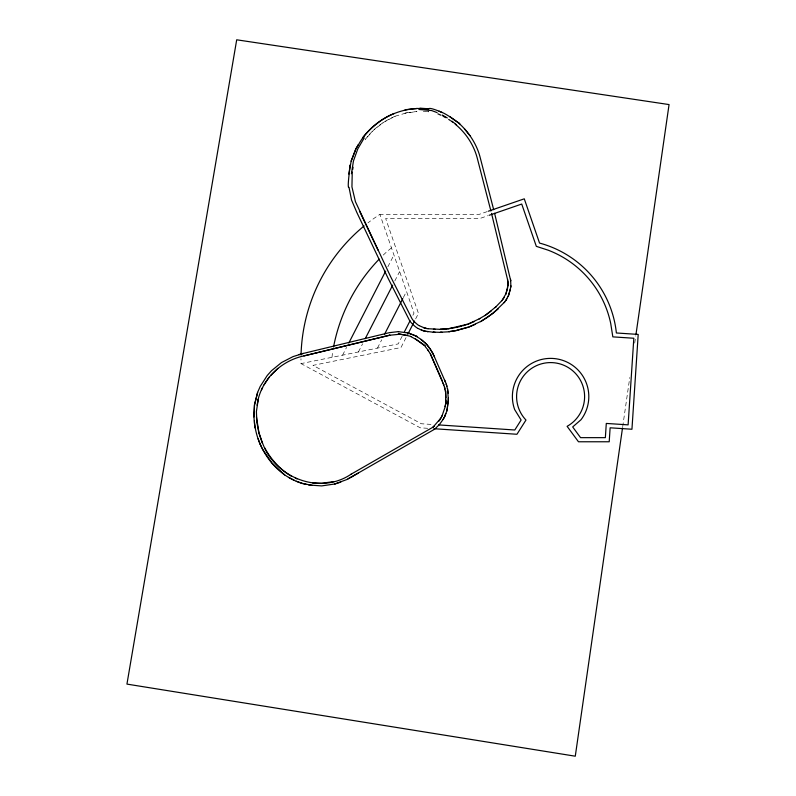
<?xml version="1.0" encoding="UTF-8"?>
<svg xmlns="http://www.w3.org/2000/svg" width="796" height="796" viewBox="0 0 796 796"><rect width="100%" height="100%" fill="white"/><g stroke="black" fill="none" stroke-linecap="round" stroke-linejoin="round"><path stroke-width="0.6" stroke-dasharray="3.98 2.98" d="M331.992 357.314L332.32 354.23A173.11 173.11 0 0 1 332.897 350.608M622.701 426.696L629.775 377.523M634.73 343.096L635.795 335.713M342.579 355.175L346.578 347.374M387.841 266.849L393.92 254.989M358.429 351.961L362.628 343.763M394.796 280.988L399.642 271.535M377.453 348.101L381.712 339.802M403.333 297.605L406.507 291.406M402.159 336.191L398.219 343.892L301.017 363.603A173.11 173.11 0 0 1 300.978 358.707M412.875 315.286L414 313.087L379.891 214.383A173.11 173.11 0 0 0 367.921 222.89M406.05 337.623L400.975 347.534L312.987 365.374L421.392 423.761L432.447 424.497M415.641 318.907L418.467 313.405L385.662 218.502L479.819 218.502L487.968 215.696M367.523 136.703L365.225 139.439L373.722 129.977L383.821 122.186L395.115 116.226C384.538 120.892 374.747 127.579 367.523 136.703L367.573 136.812M391.453 247.855L386.189 252.312A173.11 173.11 0 0 0 382.637 255.685M487.232 211.597L479.132 214.383L379.891 214.383M407.303 112.515L404.935 113.231L416.995 111.52L407.353 112.624M395.115 116.226L404.985 113.34M427.661 428.298L420.228 427.8L301.017 363.603M425.432 111.45L428.775 111.788L423.283 111.41"/><path stroke-width="1.19" d="M445.86 400.04C446.357 416.686 444.874 375.006 445.989 397.781M448.437 397.841L447.183 409.234L448.407 400.159L447.491 388.597L448.248 393.154M507.798 285.396L507.858 284.023L507.51 288.47L505.848 294.132L507.798 286.311M510.724 286.48C511.112 283.326 510.176 291.097 510.773 286.6M257.625 392.368L254.541 404.865L253.884 416.955L254.431 404.925L257.625 392.368L260.222 386.418L267.207 375.533L271.526 370.707L281.515 362.558L293.037 356.608L303.286 353.424L299.057 354.598M257.068 405.244L258.272 399.154L256.411 411.492L256.849 422.238L258.849 432.825L262.372 443.004L258.959 432.765L256.441 416.875M510.455 288.998L508.624 295.246L510.525 288.023M622.522 427.93L575.279 756.2L126.942 684.102L236.701 39.8L669.058 104.575L635.974 334.489M351.414 173.707L353.454 160.991L357.782 148.902L364.26 137.847M445.452 404.657L445.133 406.607L445.591 404.368M348.827 174.075C353.285 146.175 346.031 190.244 349.006 187.319L351.543 200.055L356.727 212.214L388.06 278.222L409.452 320.32C411.313 323.564 416.199 327.544 417.532 328.201M352.24 171.976L351.941 186.891L355.444 201.716L390.736 276.899L412.02 318.768C413.343 321.216 417.88 325.086 419.084 325.644M352.658 169.628L353.086 167.269M350.19 166.842L351.155 161.13L355.862 148.812L358.359 144.703L355.911 148.922L351.155 161.13M445.243 406.547L441.939 416.209M447.123 409.442L446.556 411.492L447.292 409.184M258.163 399.214C263.685 377.214 282.441 360.419 303.943 355.902L389.811 335.186L303.943 355.902M446.665 411.442L444.675 416.447L445.879 413.522M505.798 294.022L501.938 300.699L504.356 297.157M508.336 295.963L508.017 296.6L508.574 295.137M262.61 387.533L261.426 390.05M444.198 417.412L443.123 419.313M507.967 296.48L505.649 300.729L506.913 298.709M439.85 419.691L442.367 415.333M443.233 419.253L444.775 416.388M348.827 342.976L385.652 271.128M365.255 338.628L392.677 285.127M384.398 334.549L402.806 298.639M404.418 331.793L410.059 320.788M407.751 334.32L414.517 321.106M269.197 377.155L264.093 384.796M358.409 144.822C369.822 123.768 392.826 109.808 416.646 108.545L406.696 109.569L404.119 110.475M434.357 425.999L433.034 427.144L441.014 417.98M443.163 419.373L439.422 424.527L434.636 429.193L351.981 476.655M504.634 302.152L504.216 302.639L505.599 300.609M438.676 421.382L439.899 419.711M501.888 300.58L495.162 307.574L496.167 306.719M504.166 302.52L492.963 313.435L480.555 321.654L487.351 317.405L498.197 308.918M277.923 368.369L270.889 375.264M393.98 113.44L394.03 113.549C381.672 118.524 371.006 127.619 362.767 137.529M480.078 318.529L479.132 318.878L485.729 315.037L495.112 307.465M484.824 315.594L491.102 311.087M433.143 427.094L351.036 474.237M340.778 482.137L334.569 484.067L346.748 479.58L358.419 473.023M351.135 474.177C320.072 495.311 275.217 478.147 262.481 442.944M348.051 478.844L352.29 476.476M398.557 331.614L398.458 331.673M407.114 335.474C384.637 331.454 412.358 336.111 410.875 336.638M411.532 334.26C395.622 327.763 429.432 341.713 412.278 334.41M254.322 422.517L255.148 428.029L254.322 421.064M415.233 338.718C434.268 353.404 422.925 342.748 411.273 336.857M424.019 341.812L421.193 339.544L427.382 345.046L432.596 352.638L445.422 382.04L444.556 379.951M424.915 342.549L430.109 348.748L434.417 356.688M306.171 484.316C279.446 478.695 259.795 453.73 255.257 427.969M428.566 351.106L428.019 350.2L430.337 353.812L443.76 384.985L443.044 382.946M260.033 443.999L258.123 438.745M430.337 353.812L442.327 380.886M261.964 448.058L260.143 443.949M262.431 449.043L271.844 462.874L284.67 474.983M264.69 447.869C270.809 459.183 280.341 469.789 291.435 476.207M446.944 386.358L446.287 384.15L447.392 388.657M445.004 389.125L444.486 387.005L445.302 391.314M288.709 477.381L294.311 480.316M295.286 478.068L297.077 478.923M296.221 481.242L302.281 483.48L312.311 485.371M308.649 484.983L321.674 485.908L334.678 484.008M312.5 482.893L321.664 483.291L333.922 481.57M455.183 327.644L448.576 328.698L468.038 324.131L479.132 318.878M468.018 327.285L455.829 330.698L448.944 331.673L455.78 330.579L469.083 326.937L480.505 321.544M474.167 321.564L468.038 324.131M488.386 211.189L524.275 198.821L539.539 243.069A104.555 104.555 0 0 1 616.383 332.977L638.203 334.42L631.944 429.243L610.124 427.8L609.209 441.77L578.473 441.77L567.11 426.328A34.009 34.009 0 0 0 578.821 377.622A34.009 34.009 0 0 0 529.31 370.07A34.009 34.009 0 0 0 525.977 420.049L516.952 434.268L433.87 428.716M489.132 215.288L521.728 204.045L536.325 246.352L548.046 250.143A100.435 100.435 0 0 1 610.721 323.475L612.83 336.867L633.825 338.25L628.114 424.865L606.293 423.432L605.358 437.651L580.553 437.651L572.682 426.945L581.02 419.721A38.218 38.218 0 0 0 556.364 358.817A38.218 38.218 0 0 0 514.664 409.592L521.121 420.019L514.793 429.999L438.596 424.905M462.784 325.843L467.033 324.33M456.317 327.494L461.66 326.081M303.186 353.474L389.264 332.678L398.348 331.624M389.702 335.245L399.622 334.26M416.597 108.435L428.984 108.803L419.91 108.176M447.262 328.818L440.367 329.255L448.626 328.818M448.994 331.783L440.387 332.25L442.019 332.23M428.377 328.748L440.417 329.365M435.044 332.25L433.173 332.131L440.437 332.36M433.432 329.255L435.133 329.255M398.647 331.693L407.85 332.937M428.935 108.684C430.467 106.813 449.501 115.798 439.054 111.181M426.208 331.454L424.377 331.036L433.223 332.24M418.925 109.48L431.671 110.564L437.074 112.584M427.522 331.763L428.059 331.733M426.746 328.509L425.124 328.141L427.95 328.798M419.552 325.823L425.173 328.25M423.77 330.857L421.432 330.051L424.427 331.156M421.482 330.161L418.099 328.43M437.89 113.838L440.914 115.201M442.138 112.475C449.392 115.171 473.252 133.818 449.561 116.475M443.034 116.166L445.651 117.629M442.297 115.052L447.312 117.947M416.417 336.459L421.293 339.484M448.695 119.41L450.168 120.405M450.984 120.962L452.625 122.067M455.292 124.216C466.874 133.748 474.287 146.235 477.431 158.812L490.903 211.01M452.068 121.241L456.546 124.922M458.974 123.34C469.341 132.524 477.202 145.23 480.306 158.016L493.679 209.706M470.008 135.748L464.416 128.803M425.372 346.797L428.129 350.14M494.605 213.308L510.733 280.849L510.554 279.326M507.838 283.167L507.55 279.675L507.908 284.132M507.699 280.938L507.848 285.505M475.431 324.29L469.083 326.937M424.626 327.992L423.532 327.654M378.14 250.372L359.444 210.98M446.188 384.209L445.521 381.99M444.377 387.065L443.87 384.926M491.52 213.378L507.599 279.784M253.994 416.905L254.213 421.124M510.684 280.739L510.833 285.565M333.544 346.996A173.11 173.11 0 0 1 379.185 259.158M301.037 355.026A173.11 173.11 0 0 1 364.09 225.955"/></g></svg>
